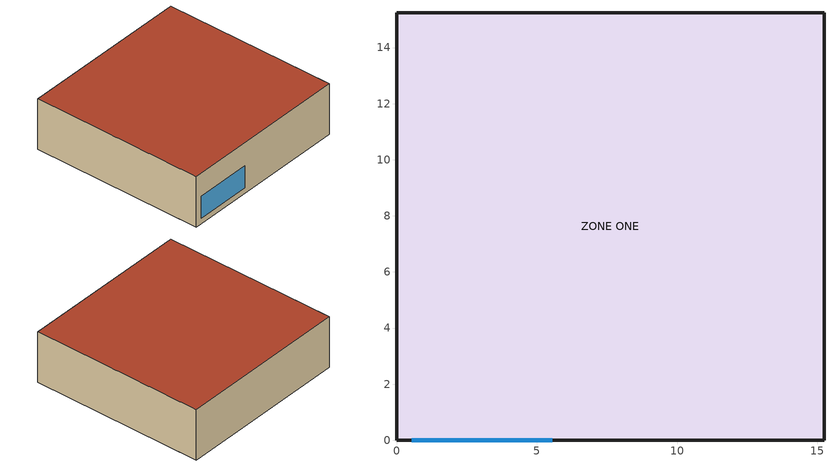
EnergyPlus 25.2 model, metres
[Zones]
ZONE ONE
 floor adiabatic (FLOOR): 15.24,0 0,0 0,15.24 15.24,15.24 z0
 wall outside (R13WALL): 0,0 15.24,0 15.24,15.24 0,15.24 0,0 z0:4.57
 window (Dbl Clr 3mm/13mm Air): 0.55,0 5.55,0 z0.5:2.5
 roof outside (ROOF31): 0,15.24 0,0 15.24,0 15.24,15.24 z4.57
[Building]
Simple One Zone (Wireframe DXF): Loads convergence tolerance value=0.04; Maximum number of warmup days=30; Minimum number of warmup days=6; North axis=0; Solar distribution=MinimalShadowing; Temperature convergence tolerance value=0.004; Terrain=Suburbs
[Site:Location]
Denver Centennial  Golden   N_CO_USA Design_Conditions: Elevation=1829; Latitude=39.74; Longitude=-105.18; Time zone=-7
[SizingPeriod:DesignDay] Barometric pressure=81198; Day of month=21; Daylight saving time indicator=No; Humidity condition type=WetBulb; Rain indicator=No; Snow indicator=No; Solar model indicator=ASHRAEClearSky
Name | Daily dry bulb temperature range | Day type | Maximum dry bulb temperature | Month | Sky clearness | Wetbulb or dewpoint at maximum dry bulb | Wind direction | Wind speed
Denver Centennial  Golden   N Ann Clg 1% Condns DB=>MWB | 15.2 | SummerDesignDay | 32 | 7 | 1 | 15.5 | 0 | 4.9
Denver Centennial  Golden   N Ann Htg 99% Condns DB | 0 | WinterDesignDay | -15.5 | 12 | 0 | -15.5 | 340 | 3
[Construction]
Dbl Clr 3mm/13mm Air: CLEAR 3MM, AIR 13MM, CLEAR 3MM
FLOOR: C5 - 4 IN HW CONCRETE
R13WALL: R13LAYER
ROOF31: R31LAYER
[Material]
C5 - 4 IN HW CONCRETE: Conductivity=1.729577; Density=2242.585; Roughness=MediumRough; Solar absorptance=0.65; Specific heat=836.8; Thermal absorptance=0.9; Thickness=0.101498; Visible absorptance=0.65
[Material:NoMass] Roughness=Rough; Solar absorptance=0.75; Thermal absorptance=0.9; Visible absorptance=0.75
Name | Thermal resistance
R13LAYER | 2.290965
R31LAYER | 5.456
[WindowMaterial:Gas]
AIR 13MM: Gas type=Air; Thickness=0.0127
[WindowMaterial:Glazing]
CLEAR 3MM: Back side infrared hemispherical emissivity=0.84; Back side solar reflectance at normal incidence=0.075; Back side visible reflectance at normal incidence=0.081; Conductivity=0.9; Front side infrared hemispherical emissivity=0.84; Front side solar reflectance at normal incidence=0.075; Front side visible reflectance at normal incidence=0.081; Infrared transmittance at normal incidence=0; Optical data type=SpectralAverage; Solar transmittance at normal incidence=0.837; Thickness=0.003; Visible transmittance at normal incidence=0.898
[Daylighting:Controls]
SPACE1-1 Daylighting Control: Daylighting reference point name 1=SPACE1-1 Reference Point1; Fraction of lights controlled by reference point 1=1; Illuminance setpoint at reference point 1=400; Daylighting method=SplitFlux; Glare calculation azimuth angle of view direction clockwise from zone y axis=180; Glare calculation daylighting reference point=SPACE1-1 Reference Point1; Lighting control type=Stepped; Maximum allowable discomfort glare index=20; Minimum input power fraction for continuous or continuousoff dimming control=0.3; Minimum light output fraction for continuous or continuousoff dimming control=0.2; Number of stepped control steps=3; Probability lighting will be reset when needed in manual stepped control=1; Zone or space=ZONE ONE
[Exterior:Lights]
ExtLights: Control option=AstronomicalClock; Design level=5250; End use subcategory=Grounds Lights; Schedule=AlwaysOn
[Lights]
SPACE1-1 Lights 1: Design level calculation method=LightingLevel; End use subcategory=GeneralLights; Fraction radiant=0.59; Fraction replaceable=1; Fraction visible=0.2; Lighting level=1584; Return air fraction=0.2; Schedule=LIGHTS-1; Zone or zonelist or space or spacelist=ZONE ONE
[OtherEquipment] Design level calculation method=EquipmentLevel; Fraction latent=0; Fraction lost=0; Fraction radiant=0; Fuel type=None; Schedule=AlwaysOn; Zone or zonelist or space or spacelist=ZONE ONE
Name | Design level
Test 352 minus | -352
Test 352a | 352
[People]
ZONE ONE People: Activity level schedule=ACTIVITY_SCH; Air velocity schedule=AIR_VELO_SCH; Ankle level air velocity schedule=ANK_AIR_VELO_SCH; Clothing insulation calculation method=ClothingInsulationSchedule; Clothing insulation schedule=CLOTHING_SCH; Enable ashrae 55 comfort warnings=No; Floor area per person=18.58; Fraction radiant=0.3; Mean radiant temperature calculation type=EnclosureAveraged; Number of people calculation method=Area/Person; Number of people schedule=BLDG_OCC_SCH; Sensible heat fraction=Autocalculate; Thermal comfort model 1 type=Fanger; Thermal comfort model 2 type=Pierce; Thermal comfort model 3 type=CoolingEffectASH55; Thermal comfort model 4 type=AnkleDraftASH55; Work efficiency schedule=WORK_EFF_SCH; Zone or zonelist or space or spacelist=ZONE ONE
[Zone]
ZONE ONE: Ceiling height=Autocalculate; Multiplier=1; Type=1; Volume=Autocalculate
[Schedule:Compact]
ACTIVITY_SCH: Through: 12/31, For: AllDays, Until: 24:00, 120
AIR_VELO_SCH: Through: 12/31, For: AllDays, Until: 24:00, 0.15
ANK_AIR_VELO_SCH: Through: 12/31, For: AllDays, Until: 24:00, 0.3
BLDG_OCC_SCH: Through: 12/31, For: SummerDesignDay, Until: 06:00, 0, Until: 22:00, 1, Until: 24:00, 0.05, For: Weekdays, Until: 06:00, 0, Until: 07:00, 0.1, Until: 08:00, 0.2, Until: 12:00, 0.95, Until: 13:00, 0.5, Until: 17:00, 0.95, Until: 18:00, 0.7, Until: 20:00, 0.4, Until: 22:00, 0.1, Until: 24:00, 0.05, For: Saturday, Until: 06:00, 0, Until: 08:00, 0.1, Until: 14:00, 0.5, Until: 17:00, 0.1, Until: 24:00, 0, For: AllOtherDays, Until: 24:00, 0
CLOTHING_SCH: Through: 04/30, For: AllDays, Until: 24:00, 1, Through: 09/30, For: AllDays, Until: 24:00, 0.5, Through: 12/31, For: AllDays, Until: 24:00, 1
LIGHTS-1: Through: 12/31, For: WeekDays SummerDesignDay CustomDay1 CustomDay2, Until: 8:00, 0.05, Until: 9:00, 0.9, Until: 10:00, 0.95, Until: 11:00, 1, Until: 12:00, 0.95, Until: 13:00, 0.8, Until: 14:00, 0.9, Until: 18:00, 1, Until: 19:00, 0.6, Until: 21:00, 0.2, Until: 24:00, 0.05, For: Weekends WinterDesignDay Holiday, Until: 24:00, 0.05
WORK_EFF_SCH: Through: 12/31, For: AllDays, Until: 24:00, 0
[Schedule:Constant]
AlwaysOn: Hourly value=1
